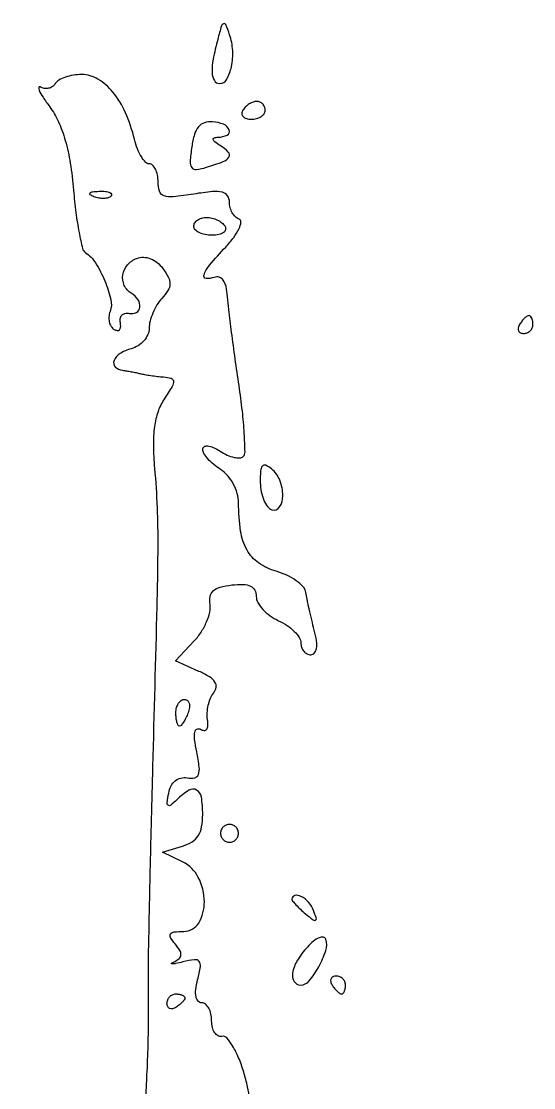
# Model space of a CAD drawing. Extents: x 0 to 4160, y 0 to 3120.
# Drawn here: x 3637.7 to 3695.1, y 607.5 to 727 of the extents above; entities that cross this region are included whole.
import ezdxf

# ---------------------------------------------------------------- set-up
doc = ezdxf.new("R2010")
doc.units = 0

msp = doc.modelspace()

# ---------------------------------------------------------------- linework, layer by layer
for points in [[(4159.499279, 606.274193, 0.000001), (4159.667734, 974.478125, 0.000057), (4159.806661, 1380.08378, 0.000034), (4159.883999, 1862.25)], [(757.647081, 3119.740147, 0.000002), (520.492565, 3119.487217, 0.4139)], [(1964.75, 0.149832, 0.000016), (2717.930904, 0.232101, 0.000028), (3351.473438, 0.357111)], [(3663.235618, 606.224906, 0.03476), (3663.030843, 607.58917, 0.018251), (3662.597947, 609.25, 0.025172), (3662.025073, 610.860226, 0.03876), (3661.35625, 612.178125, 0.044898), (3660.691728, 613.076557, 0.270372), (3660.161433, 613.25, -0.179725), (3659.719665, 613.313894, -0.121994), (3659.341171, 613.660938, -0.089581), (3659.085725, 614.253128, -0.057202), (3659, 615, 0.053459), (3658.917956, 615.765155, 0.073238), (3658.674405, 616.4125, 0.09302), (3658.314557, 616.847109, 0.17519), (3657.891592, 617, -0.221088), (3657.482485, 617.190193, -0.131664), (3657.249983, 617.685829, -0.075127), (3657.228259, 618.495329, -0.0307), (3657.43067, 619.579791, 0.019232), (3657.744391, 621.07034, 0.21681), (3657.594005, 621.640183, 0.261078), (3657.088882, 621.839016, 0.027138), (3655.789078, 621.589022, -0.00848), (3654.967635, 621.39901, -0.057026), (3654.551865, 621.358793, -0.698899), (3654.523726, 621.440062, -0.06433), (3654.791738, 621.606477, 0.068363), (3655.359798, 621.965552, 0.204429), (3655.562512, 622.367319, 0.154635), (3655.437006, 622.873917, 0.035773), (3654.919293, 623.597246, -0.036307), (3654.396534, 624.329276, -0.294842), (3654.406696, 624.721899, -0.223314), (3654.793756, 624.949759, -0.023166), (3655.877555, 625, 0.263439), (3657.5493, 625.946491, 0.140111), (3658.184657, 628.315383, 0.113122), (3657.509277, 631.055573, 0.163942), (3655.75, 632.791993), (3653.5, 633.889616), (3655.75, 634.561439, 0.067726), (3656.806148, 635.039952, 0.111939), (3657.496666, 635.727994, 0.098081), (3657.878428, 636.716053, 0.043319), (3658, 638.116631, 0.036495), (3657.858649, 640.050658, 0.231904), (3657.316779, 640.839882, 0.278426), (3656.446302, 640.814004, 0.048564), (3655.102935, 639.75, -0.020396), (3654.414725, 639.138881, -0.357297), (3654.136338, 639.139152, -0.259899), (3654.016933, 639.442537, -0.013944), (3654.189187, 640.5, -0.070158), (3654.463547, 641.302439, -0.103662), (3654.927609, 641.880878, -0.114603), (3655.546696, 642.18751, -0.100564), (3656.269238, 642.21007, 0.090447), (3657.102043, 642.219366, 0.26338), (3657.524017, 642.579597, 0.120963), (3657.61291, 643.396797, 0.016249), (3657.326888, 645.115561, -0.01687), (3657.094953, 646.520064, -0.074548), (3657.11075, 647.355877, -0.248206), (3657.355907, 647.675504, -0.25095), (3657.756117, 647.650728, 0.125197), (3658.158643, 647.524235, 0.25648), (3658.447986, 647.662849, 0.150809), (3658.586516, 648.077351, 0.045911), (3658.54064, 648.745237, -0.055936), (3658.503603, 649.507007, -0.04108), (3658.62613, 650.344404, -0.04181), (3658.877989, 651.128037, -0.069321), (3659.230184, 651.725075, 0.131937), (3659.503204, 652.354917, 0.188182), (3659.368466, 652.942679, 0.107219), (3658.758895, 653.521832, 0.029675), (3657.58529, 654.143093), (3654.967063, 655.336037), (3657.052997, 657.556413, 0.044522), (3657.827442, 658.543623, 0.041976), (3658.432345, 659.6714, 0.044842), (3658.79363, 660.766039, 0.100113), (3658.819466, 661.638394, -0.088779), (3658.825861, 662.533698, -0.16546), (3659.177417, 663.158985, -0.118939), (3659.941599, 663.570424, -0.035658), (3661.25, 663.816422, -0.031945), (3662.540546, 663.881896, -0.10536), (3663.366847, 663.694407, -0.1675), (3663.829746, 663.250027, -0.119029), (3664, 662.544984, 0.128482), (3664.180513, 661.854092, 0.057785), (3664.734375, 661.088953, 0.051797), (3665.543696, 660.371518, 0.048603), (3666.5, 659.818046, -0.041165), (3667.456567, 659.283222, -0.047285), (3668.265625, 658.6201, -0.053401), (3668.823739, 657.934155, -0.145081), (3669, 657.339485, 0.081334), (3669.083777, 656.827875, 0.091922), (3669.325595, 656.393474, 0.100699), (3669.685653, 656.103024, 0.120091), (3670.108408, 656, 0.22632), (3670.5236, 656.198078, 0.135181), (3670.747004, 656.709595, 0.072652), (3670.745293, 657.563628, 0.026608), (3670.50449, 658.75, -0.004326), (3670.214183, 659.912081, -0.003805), (3669.930949, 661.129719, -0.003825), (3669.692178, 662.232179, -0.011492), (3669.552298, 662.989469, 0.146811), (3669.245137, 663.623383, 0.051731), (3668.480779, 664.30013, 0.04591), (3667.434241, 664.912687, 0.039645), (3666.241407, 665.359697, -0.080795), (3664.26218, 666.292785, -0.116556), (3662.966751, 667.720232, -0.090657), (3662.248306, 669.859032, -0.034466), (3662.013655, 673.009453, 0.067706), (3661.86255, 674.076719, 0.054052), (3661.42694, 675.155272, 0.054798), (3660.779171, 676.09941, 0.075576), (3660, 676.767927, -0.033156), (3659.234576, 677.319628, -0.038297), (3658.5875, 677.943798, -0.0418), (3658.134944, 678.54745, -0.14086), (3658, 679.016948, -0.256454), (3658.161295, 679.310736, -0.171405), (3658.543785, 679.399129, -0.080858), (3659.163382, 679.225136, -0.030788), (3659.954522, 678.796329, 0.035294), (3660.748779, 678.375036, 0.047797), (3661.519038, 678.118403, 0.05698), (3662.159319, 678.046226, 0.198501), (3662.535889, 678.202555, 0.205425), (3662.744449, 678.724441, 0.008324), (3662.657901, 680.800009, 0.013394), (3662.443901, 683.30842, 0.008964), (3662.071, 686.1647, -0.002325), (3661.638489, 689.166512, -0.00245), (3661.241651, 692.120304, -0.002342), (3660.923856, 694.670722, -0.011047), (3660.780756, 696.138462, 0.036241), (3660.616847, 697.241287, 0.097164), (3660.29914, 697.964897, 0.165612), (3659.847116, 698.298029, 0.169927), (3659.291123, 698.281473, -0.113979), (3658.376987, 698.153182, -0.496908), (3658.130278, 698.545897, -0.085391), (3658.77712, 699.645325, -0.011309), (3660.57362, 701.673938, 0.025891), (3661.484406, 702.76488, 0.049434), (3662.075863, 703.740307, 0.079211), (3662.290125, 704.463055, 0.359134), (3662.07362, 704.808793, -0.114745), (3661.663067, 705.060641, -0.069677), (3661.315376, 705.515231, -0.063963), (3661.080159, 706.093942, -0.064666), (3661, 706.711142, 0.150379), (3660.778068, 707.432364, 0.190062), (3660.206065, 707.822108, 0.081197), (3659.091129, 707.889565, 0.014239), (3657, 707.615991, -0.012515), (3654.686997, 707.305274, -0.110186), (3653.667579, 707.418877, -0.235906), (3653.16777, 707.927166, -0.078573), (3653, 708.988182, 0.046791), (3652.927783, 709.758183, 0.06676), (3652.711847, 710.409029, 0.086885), (3652.393745, 710.848067, 0.195031), (3652.019052, 711, -0.208968), (3651.595519, 711.185093, -0.051088), (3651.127318, 711.807812, -0.043703), (3650.692003, 712.697021, -0.031621), (3650.360864, 713.75, 0.043131), (3649.348063, 716.729468, 0.067756), (3647.938724, 719.032359, 0.085473), (3646.259862, 720.492322, 0.13716), (3644.444007, 721, 0.040048), (3643.507618, 720.924878, 0.042837), (3642.61678, 720.701458, 0.046982), (3641.894068, 720.374156, 0.125167), (3641.489919, 719.983688, -0.104061), (3641.168658, 719.646321, -0.098991), (3640.733065, 719.459515, -0.096685), (3640.250314, 719.452264, -0.094233), (3639.79543, 719.626431, 0.517309), (3639.632349, 719.557247, 0.166581), (3639.66886, 719.242146, 0.035564), (3640.1109, 718.463956, 0.011918), (3640.862016, 717.392743, -0.053708), (3641.840002, 715.716074, -0.035695), (3642.602684, 713.622607, -0.030197), (3643.164766, 711.080838, -0.018591), (3643.531957, 708.037714, 0.011043), (3643.796972, 705.522783, 0.015959), (3644.15085, 703.315771, 0.011594), (3644.53929, 701.52922, 0.189928), (3644.884766, 701.037714, -0.108561), (3645.997406, 699.894334, -0.040437), (3647.027801, 697.889104, -0.03943), (3647.708462, 695.800362, -0.151802), (3647.620677, 694.453884, 0.072295), (3647.490474, 693.877238, 0.074737), (3647.532212, 693.294197, 0.081734), (3647.734044, 692.79435, 0.118132), (3648.068451, 692.457695, 0.103708), (3648.42062, 692.33038, 0.237785), (3648.680639, 692.418479, 0.182817), (3648.809825, 692.711233, 0.06472), (3648.774777, 693.17567, -0.093083), (3648.765562, 693.661871, -0.143575), (3648.947903, 694.037541, -0.151664), (3649.295078, 694.242209, -0.107674), (3649.75, 694.25, 0.166714), (3650.567755, 694.359402, 0.254478), (3650.967878, 694.933069, 0.179063), (3650.758688, 695.774351, 0.10517), (3650, 696.5, -0.147299), (3649.215844, 697.385585, -0.148895), (3649.055373, 698.552899, -0.13908), (3649.575574, 699.671226, -0.12378), (3650.627055, 700.410382, -0.10011), (3651.376314, 700.536571, -0.0852), (3652.162948, 700.374907, -0.077609), (3652.912223, 699.938318, -0.063925), (3653.550724, 699.267371, -0.039038), (3654.164278, 698.27758, -0.129422), (3654.329714, 697.535893, -0.132764), (3654.106778, 696.820112, -0.041993), (3653.423668, 695.921259, 0.047558), (3652.87865, 695.187329, 0.035307), (3652.418203, 694.287841, 0.036055), (3652.102686, 693.368063, 0.064684), (3652, 692.57764, -0.104271), (3651.849531, 691.863956, -0.075839), (3651.4125, 691.177559, -0.07209), (3650.764309, 690.622102, -0.077353), (3650, 690.289749, 0.073528), (3648.741038, 689.753649, 0.158511), (3648.064274, 688.961531, 0.301445), (3648.199382, 688.269994, 0.168553), (3649, 687.875, -0.009662), (3649.455184, 687.809146, -0.005586), (3650, 687.713281, -0.005581), (3650.544688, 687.604845, -0.009327), (3651, 687.5, 0.018314), (3651.495531, 687.395234, 0.007325), (3652.180659, 687.286719, 0.007237), (3652.923427, 687.191153, 0.00906), (3653.61501, 687.125, -0.050507), (3654.472721, 686.970541, -0.327146), (3654.726141, 686.643575, -0.14242), (3654.573893, 686.061732, -0.010294), (3653.682203, 684.637733, 0.063405), (3653.001302, 683.240311, 0.047199), (3652.605694, 681.569028, 0.037544), (3652.475281, 679.503402, 0.018786), (3652.605042, 676.887733, -0.011336), (3652.889728, 672.477736, -0.012098), (3652.965833, 668.154086, -0.004756), (3652.857102, 661.40354, -0.000377), (3652.384874, 643.5, 0.000672), (3652.188784, 635.895387, 0.000813), (3652.025975, 628.759375, 0.000687), (3651.906942, 622.751794, 0.005583), (3651.886933, 620, -0.001774), (3651.888656, 615.027635, -0.006485), (3651.837677, 611.875534, -0.005554), (3651.701675, 608.498388, -0.00105), (3651.372114, 602.339184, 0.004674)]]:
    msp.add_lwpolyline(points, format="xyb")
for points in [[(3659.681658, 724.946448, 0.017516), (3659.16667, 722.70997, 0.058078), (3659.053299, 721.206603, 0.120845), (3659.305301, 720.33444, 0.268431), (3659.883369, 720, 0.270372), (3660.691573, 720.471498, 0.077808), (3661.220829, 721.88075, 0.064478), (3661.359046, 723.715744, 0.071063), (3661.013184, 725.462417, 0.012431), (3660.583897, 726.595241, 0.409125), (3660.339618, 726.700545, 0.232531), (3660.102883, 726.443437, 0.006469)], [(3662.5, 717, 0.139169), (3662.392057, 716.620352, 0.191142), (3662.521475, 716.29375, 0.138808), (3662.889346, 716.073267, 0.066118), (3663.440983, 716, 0.062283), (3664.037096, 716.074545, 0.080552), (3664.542039, 716.29375, 0.097988), (3664.879982, 716.618621, 0.153634), (3665, 717, 0.092995), (3664.928382, 717.381732, 0.096318), (3664.723586, 717.70625, 0.099231), (3664.418051, 717.923444, 0.105429), (3664.059017, 718, 0.089642), (3663.653442, 717.926698, 0.053229), (3663.2129, 717.70625, 0.051032), (3662.806203, 717.382515, 0.06081)], [(3656.774518, 712.917049, 0.016772), (3656.58508, 711.235548, 0.176504), (3656.767189, 710.57949, 0.27821), (3657.275746, 710.359706, 0.040697), (3658.421281, 710.611203, 0.015943), (3660.295589, 711.251835, 0.161749), (3660.9261, 711.763746, 0.349775), (3660.867997, 712.315994, 0.057339), (3659.97104, 713.03906, -0.020154), (3659.349656, 713.468031, -0.175945), (3659.169499, 713.744243, -0.409422), (3659.278807, 713.923501, -0.058507), (3659.75, 713.984687, 0.115068), (3660.738578, 714.228054, 0.381424), (3660.961969, 714.801444, 0.211578), (3660.347903, 715.429319, 0.076228), (3659.103236, 715.71727, 0.098051), (3658.200799, 715.608189, 0.141254), (3657.539251, 715.15907, 0.101794), (3657.078534, 714.297052, 0.03557)], [(3647.729167, 707.395833, -0.126455), (3647.402231, 707.202593, -0.060344), (3646.916927, 707.123424, -0.05415), (3646.359369, 707.160852, -0.051402), (3645.8125, 707.316886, -0.054073), (3645.395823, 707.538436, -0.470617), (3645.37858, 707.720685, -0.168741), (3645.670344, 707.862007, -0.018894), (3646.416667, 707.921053, -0.028489), (3647.112848, 707.910055, -0.077125), (3647.592839, 707.799335, -0.208169), (3647.77538, 707.614691, -0.296942)], [(3660.5, 704, -0.202618), (3660.558599, 703.621877, -0.181468), (3660.33165, 703.29375, -0.104212), (3659.804599, 703.071541, -0.047867), (3659.059017, 703, -0.0466), (3658.270941, 703.073608, -0.066561), (3657.604836, 703.29375, -0.086673), (3657.155423, 703.618015, -0.195654), (3657, 704, -0.142666), (3657.111069, 704.38134, -0.09965), (3657.423289, 704.70625, -0.08433), (3657.890182, 704.925146, -0.067639), (3658.440983, 705, -0.061875), (3659.038022, 704.925833, -0.051278), (3659.640225, 704.70625, -0.053305), (3660.157656, 704.382836, -0.08825)], [(3693.5, 693, 0.082592), (3693.343488, 692.6179, 0.161196), (3693.3746, 692.29375, 0.182303), (3693.586039, 692.078288, 0.108972), (3693.940983, 692, 0.093332), (3694.345238, 692.076123, 0.09642), (3694.688914, 692.29375, 0.099167), (3694.918938, 692.618444, 0.105053), (3695, 693, 0.042167), (3694.967655, 693.382849, 0.061769), (3694.870461, 693.70625, 0.081139), (3694.727648, 693.92554, 0.210953), (3694.559017, 694, 0.151918), (3694.34829, 693.934461, 0.038439), (3694.066025, 693.70625, 0.035638), (3693.768994, 693.382774, 0.029505)], [(3664.454193, 675.286171, 0.044311), (3664.564168, 674.25303, 0.052237), (3664.853732, 673.313592, 0.060265), (3665.267329, 672.597477, 0.152416), (3665.75, 672.249858, 0.343302), (3666.614739, 672.555498, 0.145939), (3666.976117, 673.813025, 0.092165), (3666.63577, 675.547058, 0.125769), (3665.704193, 676.830535, 0.068001), (3665.069914, 677.225489, 0.34015), (3664.688538, 677.134337, 0.157256), (3664.47972, 676.59353, 0.018505)], [(3656.361626, 649.5, -0.02136), (3656.112506, 648.925442, -0.030395), (3655.839659, 648.440625, -0.030693), (3655.579329, 648.087111, -0.222225), (3655.393011, 648, -0.289661), (3655.241071, 648.096084, -0.046727), (3655.115447, 648.440625, -0.039339), (3655.028469, 648.925176, -0.024748), (3655, 649.5, -0.062722), (3655.07223, 650.073532, -0.08088), (3655.284531, 650.559375, -0.098158), (3655.599211, 650.884506, -0.152681), (3655.968615, 651, -0.184534), (3656.289193, 650.877514, -0.147206), (3656.483616, 650.559375, -0.100118), (3656.511135, 650.074366, -0.055937)], [(3660, 636, 0.099038), (3660.076342, 635.618362, 0.097945), (3660.29375, 635.29375, 0.097945), (3660.618362, 635.076342, 0.099038), (3661, 635, 0.099038), (3661.381638, 635.076342, 0.097945), (3661.70625, 635.29375, 0.097945), (3661.923658, 635.618362, 0.099038), (3662, 636, 0.099038), (3661.923658, 636.381638, 0.097945), (3661.70625, 636.70625, 0.097945), (3661.381638, 636.923658, 0.099038), (3661, 637, 0.099038), (3660.618362, 636.923658, 0.097945), (3660.29375, 636.70625, 0.097945), (3660.076342, 636.381638, 0.099038)], [(3668, 628.622445, 0.172995), (3668.07509, 628.411909, 0.015689), (3668.44735, 627.984529, 0.018888), (3668.939562, 627.492636, 0.013646), (3669.522892, 626.981001, 0.008807), (3670.382614, 626.292701, 0.27071), (3670.644403, 626.258808, 0.389672), (3670.735322, 626.458284, 0.012731), (3670.415903, 627.358556, 0.091143), (3669.856754, 628.274265, 0.089947), (3669.00624, 628.936277, 0.178047), (3668.321922, 629.025462, 0.350363)], [(3669.724424, 623.247986, 0.047092), (3668.595959, 621.736917, 0.092863), (3668.067021, 620.340747, 0.183427), (3668.243035, 619.40473, 0.261236), (3668.964816, 619, 0.224991), (3669.921764, 619.453568, 0.045648), (3671.0023, 621.052322, 0.046463), (3671.792035, 622.86811, 0.161159), (3671.789278, 624.132166, 0.286653), (3671.515427, 624.358513, 0.135052), (3671.0423, 624.293719, 0.072687), (3670.410376, 623.906544, 0.035118)], [(3672.5, 619, 0.029505), (3672.768994, 618.617226, 0.035638), (3673.066025, 618.29375, 0.038439), (3673.34829, 618.065539, 0.151918), (3673.559017, 618, 0.210953), (3673.727648, 618.07446, 0.081139), (3673.870461, 618.29375, 0.061769), (3673.967655, 618.617151, 0.042167), (3674, 619, 0.105053), (3673.918938, 619.381556, 0.099167), (3673.688914, 619.70625, 0.09642), (3673.345238, 619.923877, 0.093332), (3672.940983, 620, 0.108972), (3672.586039, 619.921712, 0.182303), (3672.3746, 619.70625, 0.161196), (3672.343488, 619.3821, 0.082592)], [(3656, 617.559017, -0.151918), (3655.934461, 617.34829, -0.038439), (3655.70625, 617.066025, -0.035638), (3655.382774, 616.768994, -0.029505), (3655, 616.5, -0.082592), (3654.6179, 616.343488, -0.161196), (3654.29375, 616.3746, -0.182303), (3654.078288, 616.586039, -0.108972), (3654, 616.940983, -0.093332), (3654.076123, 617.345238, -0.09642), (3654.29375, 617.688914, -0.099167), (3654.618444, 617.918938, -0.105053), (3655, 618, -0.042167), (3655.382849, 617.967655, -0.061769), (3655.70625, 617.870461, -0.081139), (3655.92554, 617.727648, -0.210953)]]:
    msp.add_lwpolyline(points, format="xyb", close=True)

doc.saveas('drawing.dxf')
